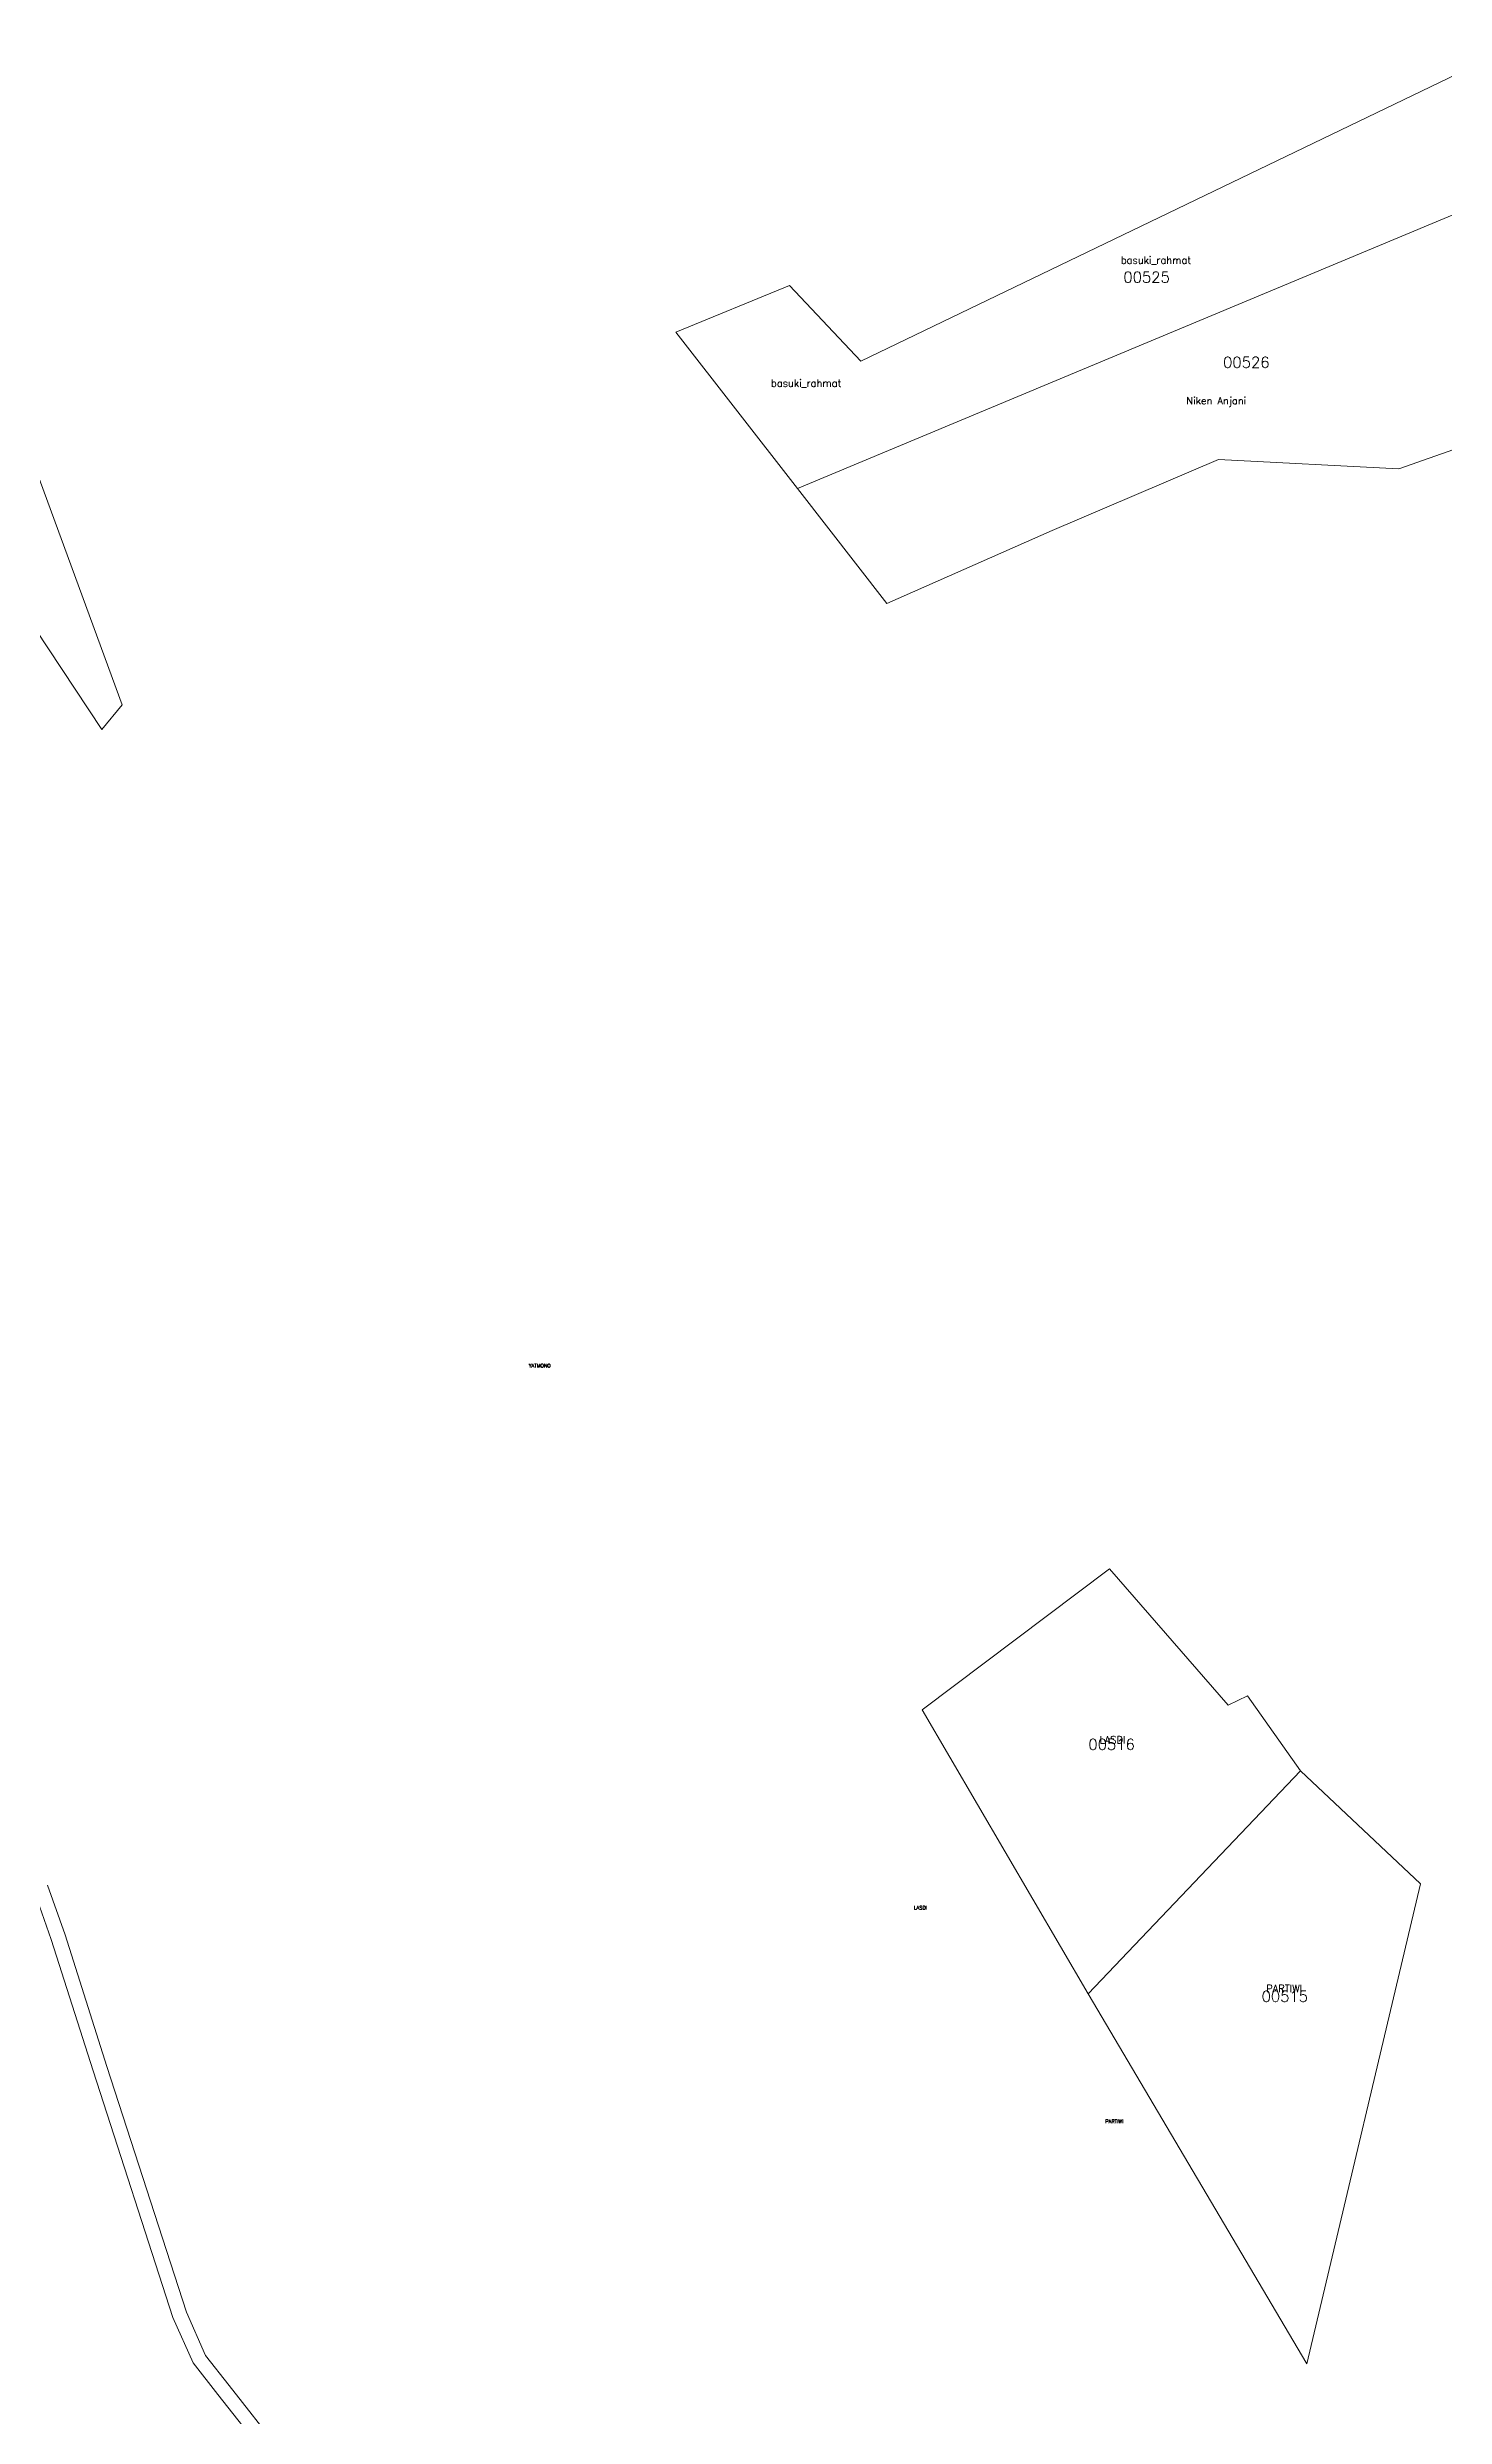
# Model space of a CAD drawing. Header units: inches. Extents: x 127149 to 132166, y 1065498 to 1071385.
# Drawn here: x 129732 to 130118, y 1069017 to 1069672 of the extents above; entities that cross this region are included whole.
import ezdxf
from ezdxf.enums import TextEntityAlignment as Align

# ---------------------------------------------------------------- set-up
doc = ezdxf.new("R2010")
doc.units = ezdxf.units.IN
doc.header["$MEASUREMENT"] = 0
for name, color, linetype in [('020100', 7, 'Continuous'), ('040100', 20, 'Continuous'), ('080201', 7, 'Continuous'), ('tn_lai', 7, 'Continuous')]:
    doc.layers.add(name, color=color, linetype=linetype)
doc.styles.add('romans', font='romans.shx')

msp = doc.modelspace()

# ---------------------------------------------------------------- linework, layer by layer
at = {"layer": '020100', "lineweight": 0}
for points in [[(129939.12, 1069550.39), (130158.83, 1069642.09), (130136.81, 1069672.34), (129956.62, 1069585.55), (129936.88, 1069606.54), (129905.5, 1069593.64), (129939.12, 1069550.39)], [(129939.12, 1069550.39), (129963.81, 1069518.63), (130009.57, 1069538.77), (130055.55, 1069558.42), (130105.49, 1069555.82), (130152.65, 1069572.43), (130186.14, 1069589.86), (130167.69, 1069621.56), (130158.83, 1069642.09), (129939.12, 1069550.39)], [(129718.59, 1069582.54), (129710.66, 1069595.07), (129691.24, 1069567.54), (129746.66, 1069483.78), (129752.32, 1069490.58), (129718.59, 1069582.54)], [(130078.28, 1069195.87), (130063.65, 1069216.62), (130058.27, 1069213.99), (130025.44, 1069251.7), (129973.64, 1069212.75), (130019.5, 1069134.21), (130078.28, 1069195.87)], [(130019.5, 1069134.21), (130080.05, 1069031.9), (130111.49, 1069164.62), (130078.28, 1069195.87), (130019.5, 1069134.21)]]:
    msp.add_lwpolyline(points, dxfattribs=at)
at = {"layer": '040100', "lineweight": 0}
for points in [[(130752.3, 1068586.69), (130385.75, 1068725.3), (130194.96, 1068786.91), (130185.4, 1068788.95), (130172.2, 1068787.61), (130107.12, 1068761.71), (130086.75, 1068753.12), (130073.11, 1068749.76), (130056.47, 1068753.12), (130002.79, 1068778.55), (129963.3, 1068802.33), (129940.85, 1068827.02), (129863.56, 1068922.48), (129792.6, 1069005.89), (129778.82, 1069023.42), (129771.95, 1069032.15), (129766.38, 1069044.76), (129744.27, 1069112.92), (129732.73, 1069149.26), (129728.13, 1069162.15)], [(130752.3, 1068586.69), (130385.75, 1068725.3), (130194.96, 1068786.91), (130185.4, 1068788.95), (130172.2, 1068787.61), (130107.12, 1068761.71), (130086.75, 1068753.12), (130073.11, 1068749.76), (130056.47, 1068753.12), (130002.79, 1068778.55), (129963.3, 1068802.33), (129940.85, 1068827.02), (129863.56, 1068922.48), (129792.6, 1069005.89), (129778.82, 1069023.42), (129771.95, 1069032.15), (129766.38, 1069044.76), (129744.27, 1069112.92), (129732.73, 1069149.26), (129728.13, 1069162.15)], [(130753.72, 1068590.43), (130387.07, 1068729.08), (130196, 1068790.78), (130185.62, 1068792.99), (130171.24, 1068791.54), (130105.61, 1068765.41), (130085.49, 1068756.93), (130073.02, 1068753.85), (130057.74, 1068756.94), (130004.68, 1068782.08), (129965.87, 1068805.45), (129943.88, 1068829.62), (129866.64, 1068925.04), (129795.7, 1069008.42), (129781.97, 1069025.9), (129775.41, 1069034.22), (129770.12, 1069046.19), (129748.08, 1069114.14), (129736.52, 1069150.54), (129731.64, 1069164.22)], [(130753.72, 1068590.43), (130387.07, 1068729.08), (130196, 1068790.78), (130185.62, 1068792.99), (130171.24, 1068791.54), (130105.61, 1068765.41), (130085.49, 1068756.93), (130073.02, 1068753.85), (130057.74, 1068756.94), (130004.68, 1068782.08), (129965.87, 1068805.45), (129943.88, 1068829.62), (129866.64, 1068925.04), (129795.7, 1069008.42), (129781.97, 1069025.9), (129775.41, 1069034.22), (129770.12, 1069046.19), (129748.08, 1069114.14), (129736.52, 1069150.54), (129731.64, 1069164.22)]]:
    msp.add_lwpolyline(points, dxfattribs=at)

# ---------------------------------------------------------------- texts
at = {"lineweight": 0, "style": 'romans'}
for s, p in [('basuki_rahmat', (130038.29, 1069612.51)), ('Niken Anjani', (130054.99, 1069573.67)), ('LASDI', (130026.28, 1069203.42)), ('PARTIWI', (130073.75, 1069134.67))]:
    msp.add_text(s, height=2, dxfattribs=at).set_placement(p, align=Align.CENTER)
at = {"layer": '080201', "lineweight": 0, "style": 'romans'}
for s, p in [('00525', (130035.7, 1069607.3)), ('00526', (130063.3, 1069583.76)), ('00516', (130026.02, 1069201.66)), ('00515', (130073.94, 1069132))]:
    msp.add_text(s, height=3, dxfattribs=at).set_placement(p, align=Align.CENTER)
at = {"layer": 'tn_lai', "lineweight": 0, "style": 'romans'}
for s, height, p in [('basuki_rahmat', 2, (129941.53, 1069578.5)), ('YATMONO', 1, (129867.83, 1069307.37)), ('LASDI', 1, (129973.13, 1069157.51)), ('PARTIWI', 1, (130026.78, 1069098.45))]:
    msp.add_text(s, height=height, dxfattribs=at).set_placement(p, align=Align.CENTER)

doc.saveas('drawing.dxf')
